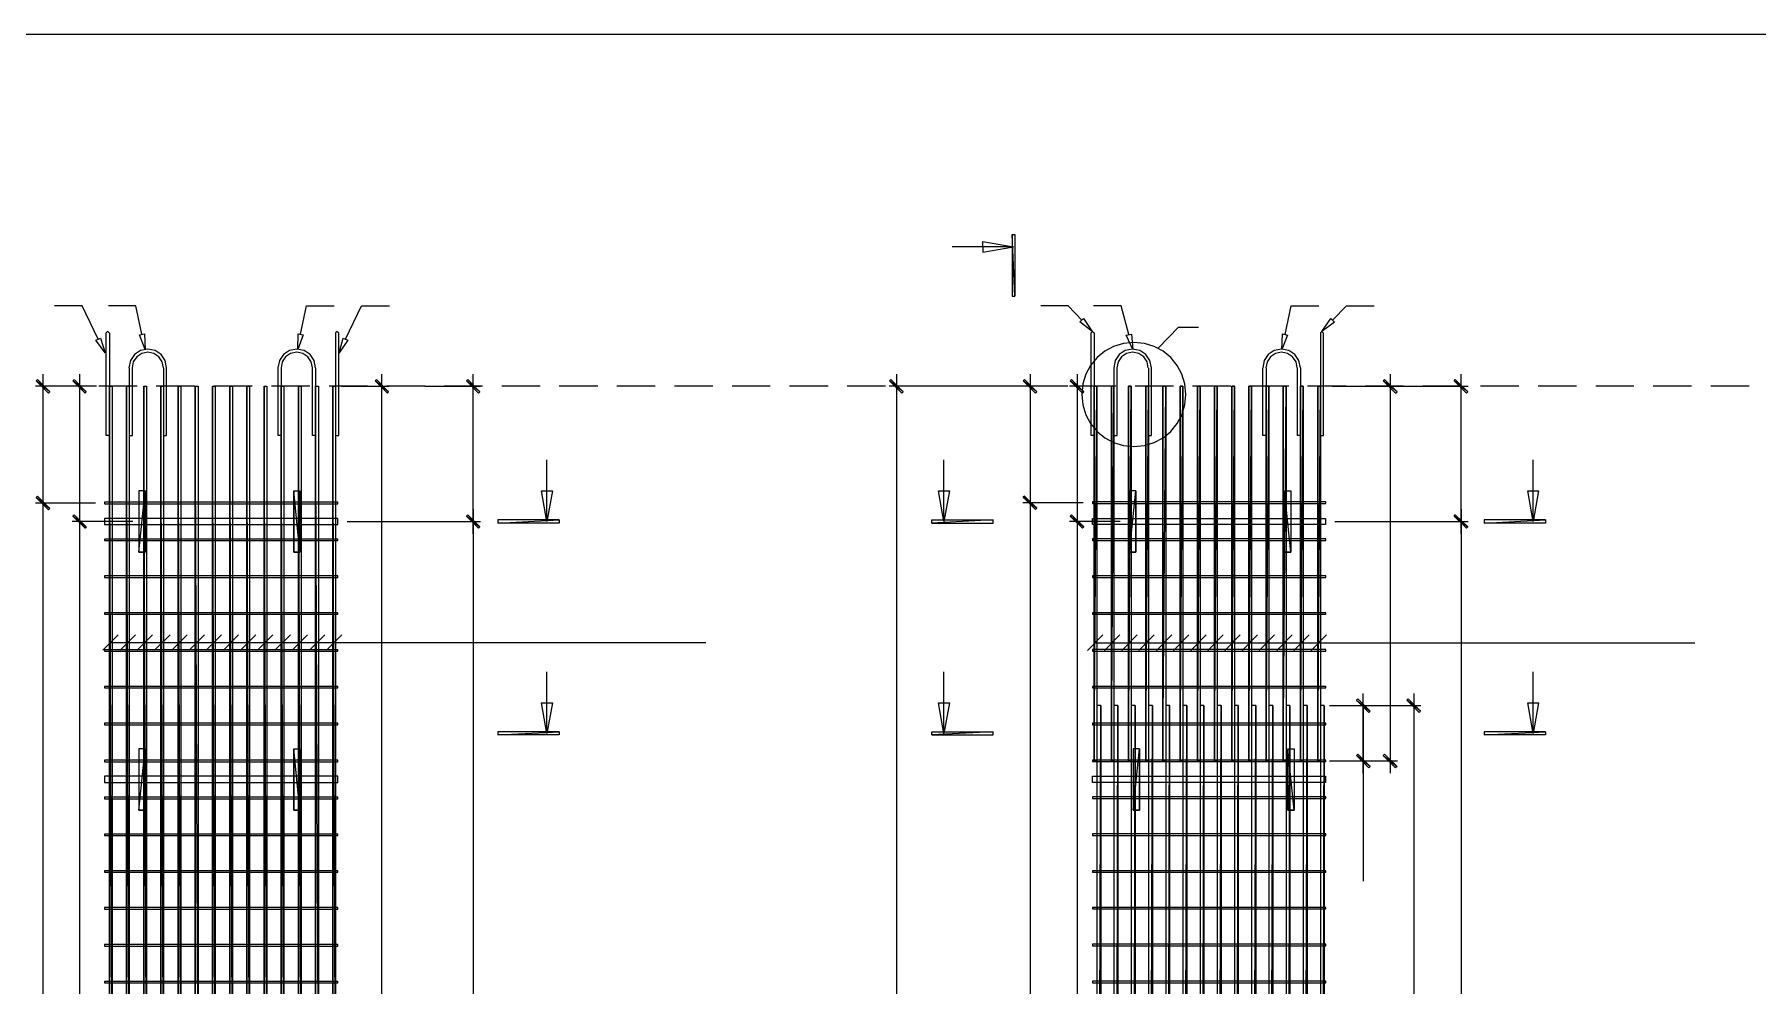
# Model space of a CAD drawing. Extents: x -1 to 315, y 0 to 224.
# Drawn here: x 68.1 to 142.3, y 180.2 to 221.2 of the extents above; entities that cross this region are included whole.
import ezdxf

# ---------------------------------------------------------------- set-up
doc = ezdxf.new("R2010")
doc.units = 0
doc.header["$MEASUREMENT"] = 0
doc.layers.add('UNDERLAY', color=8, linetype='Continuous')

msp = doc.modelspace()

# ---------------------------------------------------------------- linework, layer by layer
at = {"layer": 'UNDERLAY'}
for p, q in [((313.265, 221.191), (5.291, 221.191)), ((110.342, 209.923), (110.219, 212.578)), ((110.219, 212.578), (110.219, 209.923)), ((110.342, 209.923), (110.219, 212.578)), ((110.219, 212.578), (110.342, 212.578)), ((110.342, 212.578), (110.342, 209.923)), ((110.275, 212.04), (107.631, 212.04)), ((108.953, 212.276), (110.275, 212.04)), ((108.953, 212.04), (108.953, 212.276)), ((110.275, 212.04), (108.953, 212.04)), ((110.275, 212.04), (108.953, 212.04)), ((108.953, 212.04), (108.953, 211.816)), ((108.953, 211.816), (110.275, 212.04)), ((70.154, 209.509), (68.966, 209.509)), ((70.848, 208.064), (70.154, 209.509)), ((72.473, 209.509), (71.285, 209.509)), ((72.73, 208.277), (72.473, 209.509)), ((79.562, 208.277), (79.82, 209.509)), ((79.82, 209.509), (81.007, 209.509)), ((81.5, 208.064), (82.195, 209.509)), ((82.195, 209.509), (83.393, 209.509)), ((110.219, 209.923), (110.342, 209.923)), ((112.638, 209.509), (111.451, 209.509)), ((113.221, 208.881), (112.638, 209.509)), ((114.912, 209.509), (113.724, 209.509)), ((115.248, 208.266), (114.912, 209.509)), ((121.979, 208.266), (122.248, 209.509)), ((122.248, 209.509), (123.436, 209.509)), ((124.029, 208.881), (124.634, 209.509)), ((124.634, 209.509), (125.821, 209.509)), ((113.142, 208.814), (113.299, 208.96)), ((113.669, 208.4), (113.142, 208.814)), ((113.299, 208.96), (113.669, 208.4)), ((123.57, 208.4), (123.951, 208.96)), ((124.108, 208.803), (123.57, 208.4)), ((123.951, 208.96), (124.108, 208.803)), ((70.747, 208.019), (70.949, 208.109)), ((71.139, 207.471), (70.747, 208.019)), ((70.949, 208.109), (71.139, 207.471)), ((71.257, 208.4), (71.195, 208.339)), ((71.195, 203.92), (71.195, 208.333)), ((71.318, 208.339), (71.257, 208.4)), ((71.33, 208.333), (71.33, 203.92)), ((72.618, 208.255), (72.842, 208.299)), ((72.864, 207.627), (72.618, 208.255)), ((72.842, 208.299), (72.864, 207.627)), ((79.439, 207.627), (79.461, 208.299)), ((79.675, 208.255), (79.439, 207.627)), ((79.461, 208.299), (79.675, 208.255)), ((81.136, 208.4), (81.075, 208.339)), ((81.075, 208.333), (81.075, 203.92)), ((81.198, 208.339), (81.136, 208.4)), ((81.209, 203.92), (81.209, 208.333)), ((81.22, 207.471), (81.399, 208.109)), ((81.601, 208.019), (81.22, 207.471)), ((81.399, 208.109), (81.601, 208.019)), ((113.685, 208.4), (113.623, 208.339)), ((113.624, 203.92), (113.624, 208.333)), ((113.747, 208.339), (113.685, 208.4)), ((113.758, 208.333), (113.758, 203.92)), ((115.013, 207.884), (114.592, 207.753)), ((115.466, 207.93), (115.013, 207.884)), ((115.136, 208.232), (115.36, 208.288)), ((115.416, 207.627), (115.136, 208.232)), ((115.36, 208.288), (115.416, 207.627)), ((115.919, 207.884), (115.466, 207.93)), ((116.34, 207.753), (115.919, 207.884)), ((116.514, 207.672), (117.387, 208.58)), ((117.387, 208.58), (118.249, 208.58)), ((121.834, 207.627), (121.867, 208.299)), ((122.091, 208.243), (121.834, 207.627)), ((121.867, 208.299), (122.091, 208.243)), ((123.564, 208.4), (123.503, 208.339)), ((123.503, 208.333), (123.503, 203.92)), ((123.626, 208.339), (123.564, 208.4)), ((123.637, 203.92), (123.637, 208.333)), ((72.234, 207.143), (72.17, 206.827)), ((72.408, 207.401), (72.234, 207.143)), ((72.503, 207.306), (72.358, 207.09)), ((72.666, 207.575), (72.408, 207.401)), ((72.718, 207.451), (72.503, 207.306)), ((72.982, 207.639), (72.666, 207.575)), ((72.982, 207.504), (72.718, 207.451)), ((73.298, 207.575), (72.982, 207.639)), ((73.246, 207.451), (72.982, 207.504)), ((73.461, 207.306), (73.246, 207.451)), ((73.556, 207.401), (73.298, 207.575)), ((73.606, 207.09), (73.461, 207.306)), ((73.73, 207.143), (73.556, 207.401)), ((73.794, 206.827), (73.73, 207.143)), ((78.651, 207.143), (78.588, 206.827)), ((78.826, 207.401), (78.651, 207.143)), ((78.921, 207.306), (78.775, 207.09)), ((79.084, 207.575), (78.826, 207.401)), ((79.136, 207.451), (78.921, 207.306)), ((79.4, 207.639), (79.084, 207.575)), ((79.4, 207.504), (79.136, 207.451)), ((79.716, 207.575), (79.4, 207.639)), ((79.663, 207.451), (79.4, 207.504)), ((79.879, 207.306), (79.663, 207.451)), ((79.974, 207.401), (79.716, 207.575)), ((80.024, 207.09), (79.879, 207.306)), ((80.148, 207.143), (79.974, 207.401)), ((80.212, 206.827), (80.148, 207.143)), ((113.878, 207.272), (113.604, 206.939)), ((114.21, 207.546), (113.878, 207.272)), ((114.592, 207.753), (114.21, 207.546)), ((114.662, 207.143), (114.598, 206.827)), ((114.836, 207.401), (114.662, 207.143)), ((114.931, 207.306), (114.786, 207.09)), ((115.094, 207.575), (114.836, 207.401)), ((115.146, 207.451), (114.931, 207.306)), ((115.41, 207.639), (115.094, 207.575)), ((115.41, 207.504), (115.146, 207.451)), ((115.726, 207.575), (115.41, 207.639)), ((115.674, 207.451), (115.41, 207.504)), ((115.889, 207.306), (115.674, 207.451)), ((115.984, 207.401), (115.726, 207.575)), ((116.035, 207.09), (115.889, 207.306)), ((116.158, 207.143), (115.984, 207.401)), ((116.222, 206.827), (116.158, 207.143)), ((116.722, 207.546), (116.34, 207.753)), ((117.054, 207.272), (116.722, 207.546)), ((117.328, 206.939), (117.054, 207.272)), ((121.08, 207.143), (121.016, 206.827)), ((121.254, 207.401), (121.08, 207.143)), ((121.349, 207.306), (121.203, 207.09)), ((121.512, 207.575), (121.254, 207.401)), ((121.564, 207.451), (121.349, 207.306)), ((121.828, 207.639), (121.512, 207.575)), ((121.828, 207.504), (121.564, 207.451)), ((122.144, 207.575), (121.828, 207.639)), ((122.092, 207.451), (121.828, 207.504)), ((122.307, 207.306), (122.092, 207.451)), ((122.402, 207.401), (122.144, 207.575)), ((122.452, 207.09), (122.307, 207.306)), ((122.576, 207.143), (122.402, 207.401)), ((122.64, 206.827), (122.576, 207.143)), ((68.463, 206.563), (68.463, 200.481)), ((70.042, 206.563), (70.042, 199.686)), ((72.181, 206.821), (72.181, 203.92)), ((72.358, 207.09), (72.304, 206.827)), ((72.316, 203.92), (72.316, 206.821)), ((73.66, 206.827), (73.606, 207.09)), ((73.66, 206.821), (73.66, 203.92)), ((73.794, 203.92), (73.794, 206.821)), ((78.599, 203.92), (78.599, 206.821)), ((78.775, 207.09), (78.722, 206.827)), ((78.733, 206.821), (78.733, 203.92)), ((80.077, 206.827), (80.024, 207.09)), ((80.078, 203.92), (80.078, 206.821)), ((80.212, 206.821), (80.212, 203.92)), ((83.068, 174.552), (83.068, 206.563)), ((87, 199.686), (87, 206.563)), ((105.234, 206.563), (105.234, 41.723)), ((110.992, 206.563), (110.992, 200.481)), ((113.019, 206.563), (113.019, 199.686)), ((113.397, 206.558), (113.266, 206.136)), ((113.604, 206.939), (113.397, 206.558)), ((114.609, 206.821), (114.609, 203.92)), ((114.786, 207.09), (114.733, 206.827)), ((114.744, 203.92), (114.744, 206.821)), ((116.088, 206.827), (116.035, 207.09)), ((116.099, 206.821), (116.099, 203.92)), ((116.222, 203.92), (116.222, 206.821)), ((117.535, 206.558), (117.328, 206.939)), ((117.666, 206.136), (117.535, 206.558)), ((121.027, 203.92), (121.027, 206.821)), ((121.203, 207.09), (121.15, 206.827)), ((121.162, 206.821), (121.162, 203.92)), ((122.506, 206.827), (122.452, 207.09)), ((122.517, 203.92), (122.517, 206.821)), ((122.64, 206.821), (122.64, 203.92)), ((126.504, 206.563), (126.504, 189.37)), ((129.562, 199.686), (129.562, 206.563)), ((70.075, 206.037), (68.138, 206.037)), ((68.171, 206.272), (68.227, 206.328)), ((68.754, 205.801), (68.171, 206.272)), ((68.171, 206.272), (68.697, 205.746)), ((68.754, 205.801), (68.171, 206.272)), ((68.227, 206.328), (68.754, 205.801)), ((70.042, 206.037), (68.384, 206.037)), ((68.697, 205.746), (68.754, 205.801)), ((70.77, 206.037), (69.728, 206.037)), ((69.751, 206.272), (69.806, 206.328)), ((70.333, 205.801), (69.751, 206.272)), ((69.751, 206.272), (70.277, 205.746)), ((70.333, 205.801), (69.751, 206.272)), ((69.806, 206.328), (70.333, 205.801)), ((70.277, 205.746), (70.333, 205.801)), ((72.517, 206.037), (70.871, 206.037)), ((71.33, 206.037), (71.442, 206.037)), ((71.442, 175.078), (71.33, 206.037)), ((71.33, 206.037), (71.33, 175.078)), ((71.442, 175.078), (71.33, 206.037)), ((71.33, 206.037), (71.442, 206.037)), ((71.33, 206.037), (71.442, 206.037)), ((71.33, 175.078), (71.33, 206.037)), ((71.442, 206.037), (71.442, 175.078)), ((71.442, 206.037), (71.442, 175.078)), ((72.069, 206.037), (72.181, 206.037)), ((72.181, 175.078), (72.069, 206.037)), ((72.069, 206.037), (72.069, 175.078)), ((72.181, 175.078), (72.069, 206.037)), ((72.069, 206.037), (72.181, 206.037)), ((72.069, 206.037), (72.181, 206.037)), ((72.069, 175.078), (72.069, 206.037)), ((72.181, 206.037), (72.181, 175.078)), ((72.181, 206.037), (72.181, 175.078)), ((72.808, 206.037), (72.92, 206.037)), ((72.92, 175.078), (72.808, 206.037)), ((72.808, 206.037), (72.808, 175.078)), ((72.92, 175.078), (72.808, 206.037)), ((72.808, 206.037), (72.92, 206.037)), ((72.808, 206.037), (72.92, 206.037)), ((72.808, 175.078), (72.808, 206.037)), ((72.92, 206.037), (72.92, 175.078)), ((72.92, 206.037), (72.92, 175.078)), ((75.003, 206.037), (73.346, 206.037)), ((73.547, 206.037), (73.66, 206.037)), ((73.66, 175.078), (73.547, 206.037)), ((73.547, 206.037), (73.547, 175.078)), ((73.66, 175.078), (73.547, 206.037)), ((73.547, 206.037), (73.66, 206.037)), ((73.547, 206.037), (73.66, 206.037)), ((73.547, 175.078), (73.547, 206.037)), ((73.66, 206.037), (73.66, 175.078)), ((73.66, 206.037), (73.66, 175.078)), ((74.287, 206.037), (74.41, 206.037)), ((74.41, 175.078), (74.287, 206.037)), ((74.287, 206.037), (74.287, 175.078)), ((74.41, 175.078), (74.287, 206.037)), ((74.287, 206.037), (74.41, 206.037)), ((74.287, 206.037), (74.41, 206.037)), ((74.287, 175.078), (74.287, 206.037)), ((74.41, 206.037), (74.41, 175.078)), ((74.41, 206.037), (74.41, 175.078)), ((75.026, 206.037), (75.149, 206.037)), ((75.149, 175.078), (75.026, 206.037)), ((75.026, 206.037), (75.026, 175.078)), ((75.149, 175.078), (75.026, 206.037)), ((75.026, 206.037), (75.149, 206.037)), ((75.026, 206.037), (75.149, 206.037)), ((75.026, 175.078), (75.026, 206.037)), ((75.149, 206.037), (75.149, 175.078)), ((75.149, 206.037), (75.149, 175.078)), ((75.765, 206.037), (75.888, 206.037)), ((75.888, 175.078), (75.765, 206.037)), ((75.765, 206.037), (75.765, 175.078)), ((75.888, 175.078), (75.765, 206.037)), ((75.765, 206.037), (75.888, 206.037)), ((75.765, 206.037), (75.888, 206.037)), ((75.765, 175.078), (75.765, 206.037)), ((77.479, 206.037), (75.833, 206.037)), ((75.888, 206.037), (75.888, 175.078)), ((75.888, 206.037), (75.888, 175.078)), ((76.516, 206.037), (76.628, 206.037)), ((76.628, 175.078), (76.516, 206.037)), ((76.516, 206.037), (76.516, 175.078)), ((76.628, 175.078), (76.516, 206.037)), ((76.516, 206.037), (76.628, 206.037)), ((76.516, 206.037), (76.628, 206.037)), ((76.516, 175.078), (76.516, 206.037)), ((76.628, 206.037), (76.628, 175.078)), ((76.628, 206.037), (76.628, 175.078)), ((77.255, 206.037), (77.367, 206.037)), ((77.367, 175.078), (77.255, 206.037)), ((77.255, 206.037), (77.255, 175.078)), ((77.367, 175.078), (77.255, 206.037)), ((77.255, 206.037), (77.367, 206.037)), ((77.255, 206.037), (77.367, 206.037)), ((77.255, 175.078), (77.255, 206.037)), ((77.367, 206.037), (77.367, 175.078)), ((77.367, 206.037), (77.367, 175.078)), ((77.994, 206.037), (78.106, 206.037)), ((78.106, 175.078), (77.994, 206.037)), ((77.994, 206.037), (77.994, 175.078)), ((78.106, 175.078), (77.994, 206.037)), ((77.994, 206.037), (78.106, 206.037)), ((77.994, 206.037), (78.106, 206.037)), ((77.994, 175.078), (77.994, 206.037)), ((78.106, 206.037), (78.106, 175.078)), ((78.106, 206.037), (78.106, 175.078)), ((79.966, 206.037), (78.308, 206.037)), ((78.733, 206.037), (78.845, 206.037)), ((78.845, 175.078), (78.733, 206.037)), ((78.733, 206.037), (78.733, 175.078)), ((78.845, 175.078), (78.733, 206.037)), ((78.733, 206.037), (78.845, 206.037)), ((78.733, 206.037), (78.845, 206.037)), ((78.733, 175.078), (78.733, 206.037)), ((78.845, 206.037), (78.845, 175.078)), ((78.845, 206.037), (78.845, 175.078)), ((79.473, 206.037), (79.596, 206.037)), ((79.596, 175.078), (79.473, 206.037)), ((79.473, 206.037), (79.473, 175.078)), ((79.596, 175.078), (79.473, 206.037)), ((79.473, 206.037), (79.596, 206.037)), ((79.473, 206.037), (79.596, 206.037)), ((79.473, 175.078), (79.473, 206.037)), ((79.596, 206.037), (79.596, 175.078)), ((79.596, 206.037), (79.596, 175.078)), ((80.212, 206.037), (80.335, 206.037)), ((80.335, 175.078), (80.212, 206.037)), ((80.212, 206.037), (80.212, 175.078)), ((80.335, 175.078), (80.212, 206.037)), ((80.212, 206.037), (80.335, 206.037)), ((80.212, 206.037), (80.335, 206.037)), ((80.212, 175.078), (80.212, 206.037)), ((80.335, 206.037), (80.335, 175.078)), ((80.335, 206.037), (80.335, 175.078)), ((82.441, 206.037), (80.795, 206.037)), ((80.951, 206.037), (81.075, 206.037)), ((81.075, 175.078), (80.951, 206.037)), ((80.951, 206.037), (80.951, 175.078)), ((81.075, 175.078), (80.951, 206.037)), ((80.951, 206.037), (81.075, 206.037)), ((80.951, 206.037), (81.075, 206.037)), ((80.951, 175.078), (80.951, 206.037)), ((81.075, 206.037), (81.075, 175.078)), ((81.075, 206.037), (81.075, 175.078)), ((81.332, 206.037), (83.382, 206.037)), ((82.777, 206.272), (82.833, 206.328)), ((83.359, 205.801), (82.777, 206.272)), ((82.777, 206.272), (83.304, 205.746)), ((83.359, 205.801), (82.777, 206.272)), ((82.833, 206.328), (83.359, 205.801)), ((84.927, 206.037), (83.27, 206.037)), ((83.304, 205.746), (83.359, 205.801)), ((84.916, 206.037), (87.313, 206.037)), ((87.403, 206.037), (85.745, 206.037)), ((86.709, 206.272), (86.764, 206.328)), ((87.291, 205.801), (86.709, 206.272)), ((86.709, 206.272), (87.235, 205.746)), ((87.291, 205.801), (86.709, 206.272)), ((86.764, 206.328), (87.291, 205.801)), ((87.235, 205.746), (87.291, 205.801)), ((89.889, 206.037), (88.232, 206.037)), ((92.365, 206.037), (90.707, 206.037)), ((94.84, 206.037), (93.194, 206.037)), ((97.326, 206.037), (95.669, 206.037)), ((99.802, 206.037), (98.155, 206.037)), ((102.288, 206.037), (100.631, 206.037)), ((104.764, 206.037), (103.118, 206.037)), ((110.6, 206.037), (104.921, 206.037)), ((104.943, 206.272), (104.999, 206.328)), ((105.525, 205.801), (104.943, 206.272)), ((104.943, 206.272), (105.47, 205.746)), ((105.525, 205.801), (104.943, 206.272)), ((104.999, 206.328), (105.525, 205.801)), ((105.47, 205.746), (105.525, 205.801)), ((107.25, 206.037), (105.593, 206.037)), ((109.726, 206.037), (108.079, 206.037)), ((112.212, 206.037), (110.555, 206.037)), ((112.615, 206.037), (110.678, 206.037)), ((110.7, 206.272), (110.756, 206.328)), ((111.283, 205.801), (110.7, 206.272)), ((110.7, 206.272), (111.227, 205.746)), ((111.283, 205.801), (110.7, 206.272)), ((110.756, 206.328), (111.283, 205.801)), ((111.227, 205.746), (111.283, 205.801)), ((113.31, 206.037), (112.694, 206.037)), ((112.727, 206.272), (112.784, 206.328)), ((113.31, 205.801), (112.727, 206.272)), ((112.727, 206.272), (113.254, 205.746)), ((113.31, 205.801), (112.727, 206.272)), ((112.784, 206.328), (113.31, 205.801)), ((114.688, 206.037), (113.041, 206.037)), ((113.266, 206.136), (113.22, 205.684)), ((113.22, 205.684), (113.266, 205.231)), ((113.254, 205.746), (113.31, 205.801)), ((113.87, 206.037), (113.758, 206.037)), ((113.758, 189.897), (113.87, 206.037)), ((113.758, 189.897), (113.87, 206.037)), ((113.87, 206.037), (113.758, 206.037)), ((113.758, 206.037), (113.758, 189.897)), ((113.758, 206.037), (113.87, 206.037)), ((113.758, 189.897), (113.758, 206.037)), ((113.87, 206.037), (113.87, 189.897)), ((113.87, 206.037), (113.87, 189.897)), ((114.609, 206.037), (114.497, 206.037)), ((114.497, 189.897), (114.609, 206.037)), ((114.497, 189.897), (114.609, 206.037)), ((114.609, 206.037), (114.497, 206.037)), ((114.497, 206.037), (114.497, 189.897)), ((114.497, 206.037), (114.609, 206.037)), ((114.497, 189.897), (114.497, 206.037)), ((114.609, 206.037), (114.609, 189.897)), ((114.609, 206.037), (114.609, 189.897)), ((115.348, 206.037), (115.237, 206.037)), ((115.237, 189.897), (115.348, 206.037)), ((115.237, 189.897), (115.348, 206.037)), ((115.348, 206.037), (115.237, 206.037)), ((115.237, 206.037), (115.237, 189.897)), ((115.237, 206.037), (115.348, 206.037)), ((115.237, 189.897), (115.237, 206.037)), ((115.348, 206.037), (115.348, 189.897)), ((115.348, 206.037), (115.348, 189.897)), ((117.174, 206.037), (115.517, 206.037)), ((116.099, 206.037), (115.976, 206.037)), ((115.976, 189.897), (116.099, 206.037)), ((115.976, 189.897), (116.099, 206.037)), ((116.099, 206.037), (115.976, 206.037)), ((115.976, 206.037), (115.976, 189.897)), ((115.976, 206.037), (116.099, 206.037)), ((115.976, 189.897), (115.976, 206.037)), ((116.099, 206.037), (116.099, 189.897)), ((116.099, 206.037), (116.099, 189.897)), ((116.838, 206.037), (116.715, 206.037)), ((116.715, 189.897), (116.838, 206.037)), ((116.715, 189.897), (116.838, 206.037)), ((116.838, 206.037), (116.715, 206.037)), ((116.715, 206.037), (116.715, 189.897)), ((116.715, 206.037), (116.838, 206.037)), ((116.715, 189.897), (116.715, 206.037)), ((116.838, 206.037), (116.838, 189.897)), ((116.838, 206.037), (116.838, 189.897)), ((117.577, 206.037), (117.454, 206.037)), ((117.454, 189.897), (117.577, 206.037)), ((117.454, 189.897), (117.577, 206.037)), ((117.577, 206.037), (117.454, 206.037)), ((117.454, 206.037), (117.454, 189.897)), ((117.454, 206.037), (117.577, 206.037)), ((117.454, 189.897), (117.454, 206.037)), ((117.577, 206.037), (117.577, 189.897)), ((117.577, 206.037), (117.577, 189.897)), ((117.712, 205.684), (117.666, 206.136)), ((117.666, 205.231), (117.712, 205.684)), ((119.65, 206.037), (117.992, 206.037)), ((118.317, 206.037), (118.205, 206.037)), ((118.205, 189.897), (118.317, 206.037)), ((118.205, 189.897), (118.317, 206.037)), ((118.317, 206.037), (118.205, 206.037)), ((118.205, 206.037), (118.205, 189.897)), ((118.205, 206.037), (118.317, 206.037)), ((118.205, 189.897), (118.205, 206.037)), ((118.317, 206.037), (118.317, 189.897)), ((118.317, 206.037), (118.317, 189.897)), ((119.056, 206.037), (118.944, 206.037)), ((118.944, 189.897), (119.056, 206.037)), ((118.944, 189.897), (119.056, 206.037)), ((119.056, 206.037), (118.944, 206.037)), ((118.944, 206.037), (118.944, 189.897)), ((118.944, 206.037), (119.056, 206.037)), ((118.944, 189.897), (118.944, 206.037)), ((119.056, 206.037), (119.056, 189.897)), ((119.056, 206.037), (119.056, 189.897)), ((119.795, 206.037), (119.683, 206.037)), ((119.683, 189.897), (119.795, 206.037)), ((119.683, 189.897), (119.795, 206.037)), ((119.795, 206.037), (119.683, 206.037)), ((119.683, 206.037), (119.683, 189.897)), ((119.683, 206.037), (119.795, 206.037)), ((119.683, 189.897), (119.683, 206.037)), ((119.795, 206.037), (119.795, 189.897)), ((119.795, 206.037), (119.795, 189.897)), ((120.534, 206.037), (120.422, 206.037)), ((120.422, 189.897), (120.534, 206.037)), ((120.422, 189.897), (120.534, 206.037)), ((120.534, 206.037), (120.422, 206.037)), ((120.422, 206.037), (120.422, 189.897)), ((120.422, 206.037), (120.534, 206.037)), ((120.422, 189.897), (120.422, 206.037)), ((122.136, 206.037), (120.479, 206.037)), ((120.534, 206.037), (120.534, 189.897)), ((120.534, 206.037), (120.534, 189.897)), ((121.285, 206.037), (121.162, 206.037)), ((121.162, 189.897), (121.285, 206.037)), ((121.162, 189.897), (121.285, 206.037)), ((121.285, 206.037), (121.162, 206.037)), ((121.162, 206.037), (121.162, 189.897)), ((121.162, 206.037), (121.285, 206.037)), ((121.162, 189.897), (121.162, 206.037)), ((121.285, 206.037), (121.285, 189.897)), ((121.285, 206.037), (121.285, 189.897)), ((122.024, 206.037), (121.901, 206.037)), ((121.901, 189.897), (122.024, 206.037)), ((121.901, 189.897), (122.024, 206.037)), ((122.024, 206.037), (121.901, 206.037)), ((121.901, 206.037), (121.901, 189.897)), ((121.901, 206.037), (122.024, 206.037)), ((121.901, 189.897), (121.901, 206.037)), ((122.024, 206.037), (122.024, 189.897)), ((122.024, 206.037), (122.024, 189.897)), ((122.763, 206.037), (122.64, 206.037)), ((122.64, 189.897), (122.763, 206.037)), ((122.64, 189.897), (122.763, 206.037)), ((122.763, 206.037), (122.64, 206.037)), ((122.64, 206.037), (122.64, 189.897)), ((122.64, 206.037), (122.763, 206.037)), ((122.64, 189.897), (122.64, 206.037)), ((122.763, 206.037), (122.763, 189.897)), ((122.763, 206.037), (122.763, 189.897)), ((124.611, 206.037), (122.954, 206.037)), ((123.503, 206.037), (123.391, 206.037)), ((123.391, 189.897), (123.503, 206.037)), ((123.391, 189.897), (123.503, 206.037)), ((123.503, 206.037), (123.391, 206.037)), ((123.391, 206.037), (123.391, 189.897)), ((123.391, 206.037), (123.503, 206.037)), ((123.391, 189.897), (123.391, 206.037)), ((123.503, 206.037), (123.503, 189.897)), ((123.503, 206.037), (123.503, 189.897)), ((124.007, 206.037), (126.829, 206.037)), ((124.018, 206.037), (129.876, 206.037)), ((127.087, 206.037), (125.44, 206.037)), ((126.213, 206.272), (126.269, 206.328)), ((126.807, 205.801), (126.213, 206.272)), ((126.213, 206.272), (126.74, 205.746)), ((126.807, 205.801), (126.213, 206.272)), ((126.269, 206.328), (126.807, 205.801)), ((126.74, 205.746), (126.807, 205.801)), ((129.574, 206.037), (127.916, 206.037)), ((129.26, 206.272), (129.316, 206.328)), ((129.853, 205.801), (129.26, 206.272)), ((129.26, 206.272), (129.798, 205.746)), ((129.853, 205.801), (129.26, 206.272)), ((129.316, 206.328), (129.853, 205.801)), ((129.798, 205.746), (129.853, 205.801)), ((132.049, 206.037), (130.402, 206.037)), ((134.535, 206.037), (132.878, 206.037)), ((137.01, 206.037), (135.364, 206.037)), ((139.497, 206.037), (137.84, 206.037)), ((141.973, 206.037), (140.326, 206.037)), ((113.266, 205.231), (113.397, 204.81)), ((117.535, 204.81), (117.666, 205.231)), ((113.397, 204.81), (113.604, 204.428)), ((113.604, 204.428), (113.878, 204.096)), ((117.054, 204.096), (117.328, 204.428)), ((117.328, 204.428), (117.535, 204.81)), ((71.33, 203.92), (71.195, 203.92)), ((72.181, 203.92), (72.316, 203.92)), ((73.66, 203.92), (73.794, 203.92)), ((78.733, 203.92), (78.599, 203.92)), ((80.212, 203.92), (80.078, 203.92)), ((81.075, 203.92), (81.209, 203.92)), ((113.758, 203.92), (113.624, 203.92)), ((113.878, 204.096), (114.21, 203.822)), ((114.21, 203.822), (114.592, 203.615)), ((114.592, 203.615), (115.013, 203.484)), ((114.609, 203.92), (114.744, 203.92)), ((115.013, 203.484), (115.466, 203.438)), ((115.466, 203.438), (115.919, 203.484)), ((115.919, 203.484), (116.34, 203.615)), ((116.099, 203.92), (116.222, 203.92)), ((116.34, 203.615), (116.722, 203.822)), ((116.722, 203.822), (117.054, 204.096)), ((121.162, 203.92), (121.027, 203.92)), ((122.64, 203.92), (122.517, 203.92)), ((123.503, 203.92), (123.637, 203.92)), ((90.181, 200.212), (90.181, 202.867)), ((107.284, 200.212), (107.284, 202.867)), ((132.676, 200.212), (132.676, 202.867)), ((68.227, 201.299), (68.171, 201.243)), ((68.171, 201.243), (68.227, 201.299)), ((68.171, 201.243), (68.754, 200.773)), ((68.171, 201.243), (68.754, 200.773)), ((68.697, 200.716), (68.171, 201.243)), ((68.754, 200.773), (68.171, 201.243)), ((68.171, 201.243), (68.697, 200.716)), ((68.754, 200.773), (68.171, 201.243)), ((68.754, 200.773), (68.227, 201.299)), ((68.227, 201.299), (68.754, 200.773)), ((68.463, 201.534), (68.463, 43.313)), ((72.864, 201.534), (72.596, 201.534)), ((72.596, 198.891), (72.864, 201.534)), ((72.596, 198.891), (72.864, 201.534)), ((72.864, 201.534), (72.596, 201.534)), ((72.596, 201.534), (72.596, 198.891)), ((72.864, 201.534), (72.596, 201.534)), ((72.596, 201.534), (72.596, 198.891)), ((72.864, 201.534), (72.864, 198.891)), ((72.864, 198.891), (72.864, 201.534)), ((79.271, 201.534), (79.529, 201.534)), ((79.529, 198.891), (79.271, 201.534)), ((79.271, 201.534), (79.271, 198.891)), ((79.529, 198.891), (79.271, 201.534)), ((79.271, 201.534), (79.529, 201.534)), ((79.271, 198.891), (79.271, 201.534)), ((79.271, 201.534), (79.529, 201.534)), ((79.529, 201.534), (79.529, 198.891)), ((79.529, 201.534), (79.529, 198.891)), ((89.945, 201.534), (90.416, 201.534)), ((90.181, 200.212), (89.945, 201.534)), ((90.416, 201.534), (90.181, 200.212)), ((107.049, 201.534), (107.519, 201.534)), ((107.284, 200.212), (107.049, 201.534)), ((107.519, 201.534), (107.284, 200.212)), ((110.756, 201.31), (110.7, 201.254)), ((110.7, 201.254), (110.756, 201.31)), ((110.7, 201.254), (111.283, 200.784)), ((110.7, 201.254), (111.283, 200.784)), ((111.227, 200.728), (110.7, 201.254)), ((111.283, 200.784), (110.7, 201.254)), ((110.7, 201.254), (111.227, 200.728)), ((111.283, 200.784), (110.7, 201.254)), ((111.283, 200.784), (110.756, 201.31)), ((110.756, 201.31), (111.283, 200.784)), ((110.992, 201.545), (110.992, 43.313)), ((115.55, 201.534), (115.281, 201.534)), ((115.281, 198.891), (115.55, 201.534)), ((115.281, 198.891), (115.55, 201.534)), ((115.55, 201.534), (115.281, 201.534)), ((115.281, 201.534), (115.281, 198.891)), ((115.55, 201.534), (115.281, 201.534)), ((115.281, 201.534), (115.281, 198.891)), ((115.55, 201.534), (115.55, 198.891)), ((115.55, 198.891), (115.55, 201.534)), ((121.957, 201.534), (122.226, 201.534)), ((122.226, 198.891), (121.957, 201.534)), ((121.957, 201.534), (121.957, 198.891)), ((122.226, 198.891), (121.957, 201.534)), ((121.957, 201.534), (122.226, 201.534)), ((121.957, 198.891), (121.957, 201.534)), ((121.957, 201.534), (122.226, 201.534)), ((122.226, 201.534), (122.226, 198.891)), ((122.226, 201.534), (122.226, 198.891)), ((132.441, 201.534), (132.9, 201.534)), ((132.676, 200.212), (132.441, 201.534)), ((132.9, 201.534), (132.676, 200.212)), ((70.725, 201.007), (68.138, 201.007)), ((70.725, 201.007), (68.138, 201.007)), ((68.754, 200.773), (68.697, 200.716)), ((68.697, 200.716), (68.754, 200.773)), ((69.806, 200.504), (69.751, 200.448)), ((69.751, 200.448), (69.806, 200.504)), ((69.751, 200.448), (70.333, 199.977)), ((69.751, 200.448), (70.333, 199.977)), ((70.277, 199.921), (69.751, 200.448)), ((70.333, 199.977), (69.751, 200.448)), ((69.751, 200.448), (70.277, 199.921)), ((70.333, 199.977), (69.751, 200.448)), ((70.333, 199.977), (69.806, 200.504)), ((69.806, 200.504), (70.333, 199.977)), ((70.042, 200.75), (70.042, 44.108)), ((71.117, 201.041), (71.117, 200.974)), ((81.175, 201.041), (71.117, 201.041)), ((71.117, 200.974), (81.175, 200.974)), ((81.175, 200.974), (81.175, 201.041)), ((86.764, 200.504), (86.709, 200.448)), ((86.709, 200.448), (86.764, 200.504)), ((86.709, 200.448), (87.291, 199.977)), ((86.709, 200.448), (87.291, 199.977)), ((87.235, 199.921), (86.709, 200.448)), ((87.291, 199.977), (86.709, 200.448)), ((86.709, 200.448), (87.235, 199.921)), ((87.291, 199.977), (86.709, 200.448)), ((87.291, 199.977), (86.764, 200.504)), ((86.764, 200.504), (87.291, 199.977)), ((87, 200.75), (87, 44.108)), ((113.277, 201.019), (110.678, 201.019)), ((113.277, 201.019), (110.678, 201.019)), ((111.283, 200.784), (111.227, 200.728)), ((111.227, 200.728), (111.283, 200.784)), ((112.784, 200.504), (112.727, 200.448)), ((112.727, 200.448), (112.784, 200.504)), ((112.727, 200.448), (113.31, 199.977)), ((112.727, 200.448), (113.31, 199.977)), ((113.254, 199.921), (112.727, 200.448)), ((113.31, 199.977), (112.727, 200.448)), ((112.727, 200.448), (113.254, 199.921)), ((113.31, 199.977), (112.727, 200.448)), ((113.31, 199.977), (112.784, 200.504)), ((112.784, 200.504), (113.31, 199.977)), ((113.019, 200.75), (113.019, 44.108)), ((113.68, 201.053), (113.68, 200.985)), ((123.738, 201.053), (113.68, 201.053)), ((113.68, 200.985), (123.738, 200.985)), ((123.738, 200.985), (123.738, 201.053)), ((129.316, 200.504), (129.26, 200.448)), ((129.26, 200.448), (129.316, 200.504)), ((129.26, 200.448), (129.853, 199.977)), ((129.26, 200.448), (129.853, 199.977)), ((129.798, 199.921), (129.26, 200.448)), ((129.853, 199.977), (129.26, 200.448)), ((129.26, 200.448), (129.798, 199.921)), ((129.853, 199.977), (129.26, 200.448)), ((129.853, 199.977), (129.316, 200.504)), ((129.316, 200.504), (129.853, 199.977)), ((129.562, 200.75), (129.562, 44.108)), ((72.338, 200.212), (69.728, 200.212)), ((72.338, 200.212), (69.728, 200.212)), ((70.333, 199.977), (70.277, 199.921)), ((70.277, 199.921), (70.333, 199.977)), ((81.175, 200.347), (71.117, 200.347)), ((71.117, 200.347), (71.117, 200.089)), ((71.117, 200.089), (81.175, 200.089)), ((81.175, 200.089), (81.175, 200.347)), ((81.567, 200.212), (87.313, 200.212)), ((81.567, 200.212), (87.313, 200.212)), ((87.291, 199.977), (87.235, 199.921)), ((87.235, 199.921), (87.291, 199.977)), ((88.064, 200.279), (88.064, 200.145)), ((88.064, 200.145), (90.707, 200.279)), ((90.707, 200.279), (88.064, 200.279)), ((88.064, 200.145), (90.707, 200.279)), ((90.707, 200.145), (88.064, 200.145)), ((90.707, 200.279), (90.707, 200.145)), ((109.401, 200.279), (106.758, 200.145)), ((109.401, 200.279), (106.758, 200.145)), ((106.758, 200.145), (106.758, 200.279)), ((106.758, 200.279), (109.401, 200.279)), ((106.758, 200.145), (109.401, 200.145)), ((109.401, 200.145), (109.401, 200.279)), ((114.878, 200.212), (112.694, 200.212)), ((114.878, 200.212), (112.694, 200.212)), ((113.31, 199.977), (113.254, 199.921)), ((113.254, 199.921), (113.31, 199.977)), ((113.68, 200.089), (113.68, 200.347)), ((113.68, 200.347), (123.727, 200.347)), ((123.727, 200.089), (113.68, 200.089)), ((123.727, 200.347), (123.727, 200.089)), ((124.13, 200.212), (129.876, 200.212)), ((124.13, 200.212), (129.876, 200.212)), ((129.853, 199.977), (129.798, 199.921)), ((129.798, 199.921), (129.853, 199.977)), ((130.559, 200.279), (130.559, 200.145)), ((130.559, 200.145), (133.202, 200.279)), ((133.202, 200.279), (130.559, 200.279)), ((130.559, 200.145), (133.202, 200.279)), ((133.202, 200.145), (130.559, 200.145)), ((133.202, 200.279), (133.202, 200.145)), ((71.117, 199.451), (71.117, 199.395)), ((81.175, 199.451), (71.117, 199.451)), ((71.117, 199.395), (81.175, 199.395)), ((81.175, 199.395), (81.175, 199.451)), ((113.68, 199.462), (113.68, 199.395)), ((123.738, 199.462), (113.68, 199.462)), ((113.68, 199.395), (123.738, 199.395)), ((123.738, 199.395), (123.738, 199.462)), ((72.864, 198.891), (72.596, 198.891)), ((72.596, 198.891), (72.864, 198.891)), ((79.271, 198.891), (79.529, 198.891)), ((79.529, 198.891), (79.271, 198.891)), ((115.55, 198.891), (115.281, 198.891)), ((115.281, 198.891), (115.55, 198.891)), ((121.957, 198.891), (122.226, 198.891)), ((122.226, 198.891), (121.957, 198.891)), ((71.117, 197.872), (71.117, 197.804)), ((81.175, 197.872), (71.117, 197.872)), ((71.117, 197.804), (81.175, 197.804)), ((81.175, 197.804), (81.175, 197.872)), ((113.68, 197.872), (113.68, 197.804)), ((123.738, 197.872), (113.68, 197.872)), ((113.68, 197.804), (123.738, 197.804)), ((123.738, 197.804), (123.738, 197.872)), ((71.117, 196.281), (71.117, 196.214)), ((81.175, 196.281), (71.117, 196.281)), ((71.117, 196.214), (81.175, 196.214)), ((81.175, 196.214), (81.175, 196.281)), ((113.68, 196.281), (113.68, 196.225)), ((123.738, 196.281), (113.68, 196.281)), ((113.68, 196.225), (123.738, 196.225)), ((123.738, 196.225), (123.738, 196.281)), ((71.711, 195.329), (71.05, 194.668)), ((72.45, 195.329), (71.789, 194.668)), ((73.189, 195.329), (72.528, 194.668)), ((73.94, 195.329), (73.268, 194.668)), ((74.679, 195.329), (74.018, 194.668)), ((75.418, 195.329), (74.757, 194.668)), ((76.157, 195.329), (75.497, 194.668)), ((76.896, 195.329), (76.236, 194.668)), ((77.636, 195.329), (76.975, 194.668)), ((78.375, 195.329), (77.714, 194.668)), ((79.125, 195.329), (78.454, 194.668)), ((79.865, 195.329), (79.204, 194.668)), ((80.604, 195.329), (79.943, 194.668)), ((81.343, 195.329), (80.682, 194.668)), ((114.127, 195.329), (113.467, 194.657)), ((114.867, 195.329), (114.206, 194.657)), ((115.606, 195.329), (114.945, 194.657)), ((116.345, 195.329), (115.684, 194.657)), ((117.096, 195.329), (116.435, 194.657)), ((117.835, 195.329), (117.174, 194.657)), ((118.574, 195.329), (117.914, 194.657)), ((119.314, 195.329), (118.653, 194.657)), ((120.053, 195.329), (119.392, 194.657)), ((120.792, 195.329), (120.131, 194.657)), ((121.531, 195.329), (120.87, 194.657)), ((122.282, 195.329), (121.621, 194.657)), ((123.021, 195.329), (122.36, 194.657)), ((123.76, 195.329), (123.099, 194.657)), ((71.117, 194.69), (71.117, 194.623)), ((81.175, 194.69), (71.117, 194.69)), ((71.117, 194.623), (81.175, 194.623)), ((71.386, 195.004), (82.732, 195.004)), ((72.125, 195.004), (82.407, 195.004)), ((72.864, 195.004), (82.407, 195.004)), ((73.604, 195.004), (82.407, 195.004)), ((74.343, 195.004), (82.407, 195.004)), ((75.082, 195.004), (82.407, 195.004)), ((75.821, 195.004), (82.407, 195.004)), ((76.572, 195.004), (82.407, 195.004)), ((77.311, 195.004), (82.407, 195.004)), ((78.05, 195.004), (97.024, 195.004)), ((78.79, 195.004), (82.407, 195.004)), ((79.529, 195.004), (82.407, 195.004)), ((80.268, 195.004), (82.407, 195.004)), ((81.007, 195.004), (82.407, 195.004)), ((81.175, 194.623), (81.175, 194.69)), ((113.68, 194.702), (113.68, 194.634)), ((123.738, 194.702), (113.68, 194.702)), ((113.68, 194.634), (123.738, 194.634)), ((113.792, 194.993), (125.306, 194.993)), ((114.542, 194.993), (124.981, 194.993)), ((115.281, 194.993), (124.981, 194.993)), ((116.02, 194.993), (124.981, 194.993)), ((116.76, 194.993), (124.981, 194.993)), ((117.499, 194.993), (124.981, 194.993)), ((118.238, 194.993), (124.981, 194.993)), ((118.977, 194.993), (124.981, 194.993)), ((119.728, 194.993), (124.981, 194.993)), ((120.467, 194.993), (139.632, 194.993)), ((121.206, 194.993), (124.981, 194.993)), ((121.946, 194.993), (124.981, 194.993)), ((122.685, 194.993), (124.981, 194.993)), ((123.424, 194.993), (124.981, 194.993)), ((123.738, 194.634), (123.738, 194.702)), ((71.117, 193.1), (71.117, 193.044)), ((81.175, 193.1), (71.117, 193.1)), ((71.117, 193.044), (81.175, 193.044)), ((81.175, 193.044), (81.175, 193.1)), ((90.181, 191.084), (90.181, 193.738)), ((107.284, 191.084), (107.284, 193.738)), ((113.68, 193.111), (113.68, 193.044)), ((123.738, 193.111), (113.68, 193.111)), ((113.68, 193.044), (123.738, 193.044)), ((123.738, 193.044), (123.738, 193.111)), ((132.676, 191.084), (132.676, 193.738)), ((89.945, 192.405), (90.416, 192.405)), ((90.181, 191.084), (89.945, 192.405)), ((90.416, 192.405), (90.181, 191.084)), ((107.049, 192.405), (107.519, 192.405)), ((107.284, 191.084), (107.049, 192.405)), ((107.519, 192.405), (107.284, 191.084)), ((114.038, 192.282), (113.87, 192.282)), ((113.87, 130.365), (114.038, 192.282)), ((113.87, 130.365), (114.038, 192.282)), ((114.038, 192.282), (113.87, 192.282)), ((113.87, 192.282), (113.87, 130.365)), ((114.038, 192.282), (113.87, 192.282)), ((113.87, 192.282), (113.87, 130.365)), ((114.038, 192.282), (114.038, 130.365)), ((114.038, 130.365), (114.038, 192.282)), ((114.777, 192.282), (114.609, 192.282)), ((114.609, 130.365), (114.777, 192.282)), ((114.609, 130.365), (114.777, 192.282)), ((114.777, 192.282), (114.609, 192.282)), ((114.609, 192.282), (114.609, 130.365)), ((114.777, 192.282), (114.609, 192.282)), ((114.609, 192.282), (114.609, 130.365)), ((114.777, 192.282), (114.777, 130.365)), ((114.777, 130.365), (114.777, 192.282)), ((115.528, 192.282), (115.348, 192.282)), ((115.348, 130.365), (115.528, 192.282)), ((115.348, 130.365), (115.528, 192.282)), ((115.528, 192.282), (115.348, 192.282)), ((115.348, 192.282), (115.348, 130.365)), ((115.528, 192.282), (115.348, 192.282)), ((115.348, 192.282), (115.348, 130.365)), ((115.528, 192.282), (115.528, 130.365)), ((115.528, 130.365), (115.528, 192.282)), ((116.267, 192.282), (116.099, 192.282)), ((116.099, 130.365), (116.267, 192.282)), ((116.099, 130.365), (116.267, 192.282)), ((116.267, 192.282), (116.099, 192.282)), ((116.099, 192.282), (116.099, 130.365)), ((116.267, 192.282), (116.099, 192.282)), ((116.099, 192.282), (116.099, 130.365)), ((116.267, 192.282), (116.267, 130.365)), ((116.267, 130.365), (116.267, 192.282)), ((117.006, 192.282), (116.838, 192.282)), ((116.838, 130.365), (117.006, 192.282)), ((116.838, 130.365), (117.006, 192.282)), ((117.006, 192.282), (116.838, 192.282)), ((116.838, 192.282), (116.838, 130.365)), ((117.006, 192.282), (116.838, 192.282)), ((116.838, 192.282), (116.838, 130.365)), ((117.006, 192.282), (117.006, 130.365)), ((117.006, 130.365), (117.006, 192.282)), ((117.746, 192.282), (117.577, 192.282)), ((117.577, 130.365), (117.746, 192.282)), ((117.577, 130.365), (117.746, 192.282)), ((117.746, 192.282), (117.577, 192.282)), ((117.577, 192.282), (117.577, 130.365)), ((117.746, 192.282), (117.577, 192.282)), ((117.577, 192.282), (117.577, 130.365)), ((117.746, 192.282), (117.746, 130.365)), ((117.746, 130.365), (117.746, 192.282)), ((118.485, 192.282), (118.317, 192.282)), ((118.317, 130.365), (118.485, 192.282)), ((118.317, 130.365), (118.485, 192.282)), ((118.485, 192.282), (118.317, 192.282)), ((118.317, 192.282), (118.317, 130.365)), ((118.485, 192.282), (118.317, 192.282)), ((118.317, 192.282), (118.317, 130.365)), ((118.485, 192.282), (118.485, 130.365)), ((118.485, 130.365), (118.485, 192.282)), ((119.224, 192.282), (119.056, 192.282)), ((119.056, 130.365), (119.224, 192.282)), ((119.056, 130.365), (119.224, 192.282)), ((119.224, 192.282), (119.056, 192.282)), ((119.056, 192.282), (119.056, 130.365)), ((119.224, 192.282), (119.056, 192.282)), ((119.056, 192.282), (119.056, 130.365)), ((119.224, 192.282), (119.224, 130.365)), ((119.224, 130.365), (119.224, 192.282)), ((119.963, 192.282), (119.795, 192.282)), ((119.795, 130.365), (119.963, 192.282)), ((119.795, 130.365), (119.963, 192.282)), ((119.963, 192.282), (119.795, 192.282)), ((119.795, 192.282), (119.795, 130.365)), ((119.963, 192.282), (119.795, 192.282)), ((119.795, 192.282), (119.795, 130.365)), ((119.963, 192.282), (119.963, 130.365)), ((119.963, 130.365), (119.963, 192.282)), ((120.714, 192.282), (120.534, 192.282)), ((120.534, 130.365), (120.714, 192.282)), ((120.534, 130.365), (120.714, 192.282)), ((120.714, 192.282), (120.534, 192.282)), ((120.534, 192.282), (120.534, 130.365)), ((120.714, 192.282), (120.534, 192.282)), ((120.534, 192.282), (120.534, 130.365)), ((120.714, 192.282), (120.714, 130.365)), ((120.714, 130.365), (120.714, 192.282)), ((121.453, 192.282), (121.285, 192.282)), ((121.285, 130.365), (121.453, 192.282)), ((121.285, 130.365), (121.453, 192.282)), ((121.453, 192.282), (121.285, 192.282)), ((121.285, 192.282), (121.285, 130.365)), ((121.453, 192.282), (121.285, 192.282)), ((121.285, 192.282), (121.285, 130.365)), ((121.453, 192.282), (121.453, 130.365)), ((121.453, 130.365), (121.453, 192.282)), ((122.192, 192.282), (122.024, 192.282)), ((122.024, 130.365), (122.192, 192.282)), ((122.024, 130.365), (122.192, 192.282)), ((122.192, 192.282), (122.024, 192.282)), ((122.024, 192.282), (122.024, 130.365)), ((122.192, 192.282), (122.024, 192.282)), ((122.024, 192.282), (122.024, 130.365)), ((122.192, 192.282), (122.192, 130.365)), ((122.192, 130.365), (122.192, 192.282)), ((122.931, 192.282), (122.763, 192.282)), ((122.763, 130.365), (122.931, 192.282)), ((122.763, 130.365), (122.931, 192.282)), ((122.931, 192.282), (122.763, 192.282)), ((122.763, 192.282), (122.763, 130.365)), ((122.931, 192.282), (122.763, 192.282)), ((122.763, 192.282), (122.763, 130.365)), ((122.931, 192.282), (122.931, 130.365)), ((122.931, 130.365), (122.931, 192.282)), ((123.671, 192.282), (123.503, 192.282)), ((123.503, 130.365), (123.671, 192.282)), ((123.503, 130.365), (123.671, 192.282)), ((123.671, 192.282), (123.503, 192.282)), ((123.503, 192.282), (123.503, 130.365)), ((123.671, 192.282), (123.503, 192.282)), ((123.503, 192.282), (123.503, 130.365)), ((123.671, 192.282), (123.671, 130.365)), ((123.671, 130.365), (123.671, 192.282)), ((123.894, 192.282), (127.837, 192.282)), ((123.894, 192.282), (125.664, 192.282)), ((125.116, 192.574), (125.059, 192.518)), ((125.059, 192.518), (125.642, 192.047)), ((125.059, 192.518), (125.642, 192.047)), ((125.586, 191.98), (125.059, 192.518)), ((125.642, 192.047), (125.116, 192.574)), ((125.351, 192.282), (125.351, 192.809)), ((125.351, 192.282), (125.351, 189.897)), ((125.351, 189.897), (125.351, 192.282)), ((127.232, 192.518), (127.288, 192.574)), ((127.815, 192.047), (127.232, 192.518)), ((127.232, 192.518), (127.759, 191.98)), ((127.815, 192.047), (127.232, 192.518)), ((127.288, 192.574), (127.815, 192.047)), ((127.524, 192.809), (127.524, 129.838)), ((132.441, 192.405), (132.9, 192.405)), ((132.676, 191.084), (132.441, 192.405)), ((132.9, 192.405), (132.676, 191.084)), ((125.642, 192.047), (125.586, 191.98)), ((127.759, 191.98), (127.815, 192.047)), ((71.117, 191.521), (71.117, 191.454)), ((81.175, 191.521), (71.117, 191.521)), ((71.117, 191.454), (81.175, 191.454)), ((81.175, 191.454), (81.175, 191.521)), ((88.064, 191.151), (88.064, 191.017)), ((88.064, 191.017), (90.707, 191.151)), ((90.707, 191.151), (88.064, 191.151)), ((88.064, 191.017), (90.707, 191.151)), ((90.707, 191.017), (88.064, 191.017)), ((90.707, 191.151), (90.707, 191.017)), ((109.401, 191.151), (106.758, 191.017)), ((109.401, 191.151), (106.758, 191.017)), ((106.758, 191.017), (106.758, 191.151)), ((106.758, 191.151), (109.401, 191.151)), ((106.758, 191.017), (109.401, 191.017)), ((109.401, 191.017), (109.401, 191.151)), ((113.68, 191.521), (113.68, 191.454)), ((123.738, 191.521), (113.68, 191.521)), ((113.68, 191.454), (123.738, 191.454)), ((123.738, 191.454), (123.738, 191.521)), ((130.559, 191.151), (130.559, 191.017)), ((130.559, 191.017), (133.202, 191.151)), ((133.202, 191.151), (130.559, 191.151)), ((130.559, 191.017), (133.202, 191.151)), ((133.202, 191.017), (130.559, 191.017)), ((133.202, 191.151), (133.202, 191.017)), ((72.864, 190.423), (72.596, 190.423)), ((72.596, 187.78), (72.864, 190.423)), ((72.596, 187.78), (72.864, 190.423)), ((72.864, 190.423), (72.596, 190.423)), ((72.596, 190.423), (72.596, 187.78)), ((72.864, 190.423), (72.596, 190.423)), ((72.596, 190.423), (72.596, 187.78)), ((72.864, 190.423), (72.864, 187.78)), ((72.864, 187.78), (72.864, 190.423)), ((79.271, 190.423), (79.529, 190.423)), ((79.529, 187.78), (79.271, 190.423)), ((79.271, 190.423), (79.271, 187.78)), ((79.529, 187.78), (79.271, 190.423)), ((79.271, 190.423), (79.529, 190.423)), ((79.271, 187.78), (79.271, 190.423)), ((79.271, 190.423), (79.529, 190.423)), ((79.529, 190.423), (79.529, 187.78)), ((79.529, 190.423), (79.529, 187.78)), ((115.707, 190.423), (115.438, 190.423)), ((115.438, 187.78), (115.707, 190.423)), ((115.438, 187.78), (115.707, 190.423)), ((115.707, 190.423), (115.438, 190.423)), ((115.438, 190.423), (115.438, 187.78)), ((115.707, 190.423), (115.438, 190.423)), ((115.438, 190.423), (115.438, 187.78)), ((115.707, 190.423), (115.707, 187.78)), ((115.707, 187.78), (115.707, 190.423)), ((122.103, 190.423), (122.371, 190.423)), ((122.371, 187.78), (122.103, 190.423)), ((122.103, 190.423), (122.103, 187.78)), ((122.371, 187.78), (122.103, 190.423)), ((122.103, 190.423), (122.371, 190.423)), ((122.103, 187.78), (122.103, 190.423)), ((122.103, 190.423), (122.371, 190.423)), ((122.371, 190.423), (122.371, 187.78)), ((122.371, 190.423), (122.371, 187.78)), ((125.059, 190.132), (125.116, 190.188)), ((125.642, 189.661), (125.059, 190.132)), ((125.059, 190.132), (125.586, 189.605)), ((125.642, 189.661), (125.059, 190.132)), ((125.116, 190.188), (125.642, 189.661)), ((126.269, 190.188), (126.213, 190.132)), ((126.213, 190.132), (126.807, 189.661)), ((126.213, 190.132), (126.807, 189.661)), ((126.74, 189.605), (126.213, 190.132)), ((126.807, 189.661), (126.269, 190.188)), ((71.117, 189.93), (71.117, 189.863)), ((81.175, 189.93), (71.117, 189.93)), ((71.117, 189.863), (81.175, 189.863)), ((81.175, 189.863), (81.175, 189.93)), ((113.68, 189.93), (113.68, 189.874)), ((123.738, 189.93), (113.68, 189.93)), ((113.68, 189.874), (123.738, 189.874)), ((113.87, 189.897), (113.758, 189.897)), ((113.87, 189.897), (113.758, 189.897)), ((114.609, 189.897), (114.497, 189.897)), ((114.609, 189.897), (114.497, 189.897)), ((115.348, 189.897), (115.237, 189.897)), ((115.348, 189.897), (115.237, 189.897)), ((116.099, 189.897), (115.976, 189.897)), ((116.099, 189.897), (115.976, 189.897)), ((116.838, 189.897), (116.715, 189.897)), ((116.838, 189.897), (116.715, 189.897)), ((117.577, 189.897), (117.454, 189.897)), ((117.577, 189.897), (117.454, 189.897)), ((118.317, 189.897), (118.205, 189.897)), ((118.317, 189.897), (118.205, 189.897)), ((119.056, 189.897), (118.944, 189.897)), ((119.056, 189.897), (118.944, 189.897)), ((119.795, 189.897), (119.683, 189.897)), ((119.795, 189.897), (119.683, 189.897)), ((120.534, 189.897), (120.422, 189.897)), ((120.534, 189.897), (120.422, 189.897)), ((121.285, 189.897), (121.162, 189.897)), ((121.285, 189.897), (121.162, 189.897)), ((122.024, 189.897), (121.901, 189.897)), ((122.024, 189.897), (121.901, 189.897)), ((122.763, 189.897), (122.64, 189.897)), ((122.763, 189.897), (122.64, 189.897)), ((123.503, 189.897), (123.391, 189.897)), ((123.503, 189.897), (123.391, 189.897)), ((123.738, 189.874), (123.738, 189.93)), ((123.894, 189.897), (126.829, 189.897)), ((123.894, 189.897), (125.664, 189.897)), ((125.351, 189.37), (125.351, 189.897)), ((125.351, 189.897), (125.351, 184.722)), ((125.586, 189.605), (125.642, 189.661)), ((126.807, 189.661), (126.74, 189.605)), ((81.175, 189.236), (71.117, 189.236)), ((71.117, 189.236), (71.117, 188.967)), ((71.117, 188.967), (81.175, 188.967)), ((81.175, 188.967), (81.175, 189.236)), ((113.68, 188.967), (113.68, 189.236)), ((113.68, 189.236), (123.727, 189.236)), ((123.727, 188.967), (113.68, 188.967)), ((123.727, 189.236), (123.727, 188.967)), ((71.117, 188.34), (71.117, 188.272)), ((81.175, 188.34), (71.117, 188.34)), ((71.117, 188.272), (81.175, 188.272)), ((81.175, 188.272), (81.175, 188.34)), ((113.68, 188.351), (113.68, 188.283)), ((123.738, 188.351), (113.68, 188.351)), ((113.68, 188.283), (123.738, 188.283)), ((123.738, 188.283), (123.738, 188.351)), ((72.864, 187.78), (72.596, 187.78)), ((72.596, 187.78), (72.864, 187.78)), ((79.271, 187.78), (79.529, 187.78)), ((79.529, 187.78), (79.271, 187.78)), ((115.707, 187.78), (115.438, 187.78)), ((115.438, 187.78), (115.707, 187.78)), ((122.103, 187.78), (122.371, 187.78)), ((122.371, 187.78), (122.103, 187.78)), ((71.117, 186.749), (71.117, 186.693)), ((81.175, 186.749), (71.117, 186.749)), ((71.117, 186.693), (81.175, 186.693)), ((81.175, 186.693), (81.175, 186.749)), ((113.68, 186.76), (113.68, 186.693)), ((123.738, 186.76), (113.68, 186.76)), ((113.68, 186.693), (123.738, 186.693)), ((123.738, 186.693), (123.738, 186.76)), ((71.117, 185.17), (71.117, 185.103)), ((81.175, 185.17), (71.117, 185.17)), ((71.117, 185.103), (81.175, 185.103)), ((81.175, 185.103), (81.175, 185.17)), ((113.68, 185.17), (113.68, 185.103)), ((123.738, 185.17), (113.68, 185.17)), ((113.68, 185.103), (123.738, 185.103)), ((123.738, 185.103), (123.738, 185.17)), ((71.117, 183.58), (71.117, 183.512)), ((81.175, 183.58), (71.117, 183.58)), ((71.117, 183.512), (81.175, 183.512)), ((81.175, 183.512), (81.175, 183.58)), ((113.68, 183.58), (113.68, 183.523)), ((123.738, 183.58), (113.68, 183.58)), ((113.68, 183.523), (123.738, 183.523)), ((123.738, 183.523), (123.738, 183.58)), ((71.117, 181.989), (71.117, 181.922)), ((81.175, 181.989), (71.117, 181.989)), ((71.117, 181.922), (81.175, 181.922)), ((81.175, 181.922), (81.175, 181.989)), ((113.68, 182), (113.68, 181.933)), ((123.738, 182), (113.68, 182)), ((113.68, 181.933), (123.738, 181.933)), ((123.738, 181.933), (123.738, 182)), ((113.68, 180.409), (113.68, 180.342)), ((123.738, 180.409), (113.68, 180.409)), ((123.738, 180.342), (123.738, 180.409)), ((71.117, 180.398), (71.117, 180.342)), ((81.175, 180.398), (71.117, 180.398)), ((71.117, 180.342), (81.175, 180.342)), ((81.175, 180.342), (81.175, 180.398)), ((113.68, 180.342), (123.738, 180.342))]:
    msp.add_line(p, q, dxfattribs=at)

doc.saveas('drawing.dxf')
